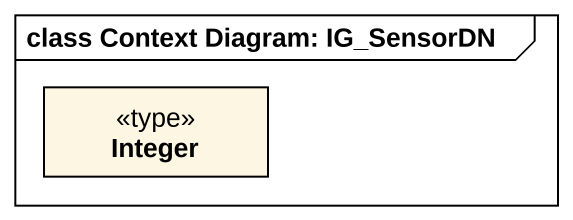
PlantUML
@startuml
mainframe class Context Diagram: IG_SensorDN
hide circle
hide empty members
class Integer <<type>>
@enduml
